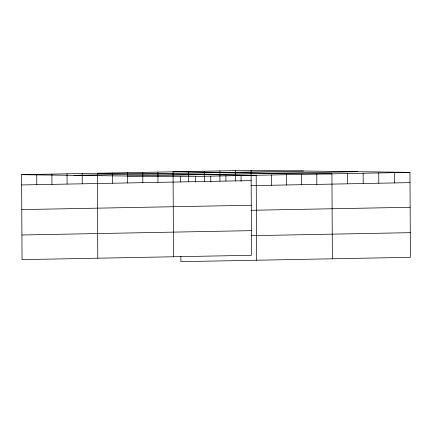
<?xml version="1.0" encoding="UTF-8"?>
<svg xmlns="http://www.w3.org/2000/svg" width="432" height="432" viewBox="0 0 432 432"><rect width="100%" height="100%" fill="white"/><g stroke="black" fill="none" stroke-linecap="round" stroke-linejoin="round"><path stroke-width="0.65" d="M251.095 170.338L251.537 255.29L22.043 259.637L21.6 174.685L251.095 170.338L409.957 172.363L410.4 257.315L180.905 261.662L180.878 256.473M74.023 175.354L303.518 171.007M128.039 176.04L357.529 171.693M21.6 174.685L180.463 176.71L409.957 172.363M21.654 184.95L251.149 180.608M250.981 185.647L410.011 182.633M21.784 209.596L251.278 205.249M251.111 210.292L410.135 207.279M21.913 234.992L251.408 230.645M251.24 235.683L410.27 232.67M394.351 172.66L394.405 182.93M378.745 172.957L378.799 183.227M363.139 173.254L363.193 183.519M347.533 173.545L347.587 183.816M332.37 258.795L331.927 173.842L173.065 171.812L173.513 256.765M316.78 174.128L316.834 184.399M301.633 174.415L301.687 184.685M286.486 174.701L286.54 184.972M271.339 174.992L271.393 185.258M256.64 260.231L256.192 175.279L97.335 173.248L97.778 258.201M241.045 175.565L241.078 181.343M235.489 170.635L235.543 180.9M225.898 175.851L225.925 180.986M219.883 170.926L219.937 181.197M210.757 176.137L210.784 181.915M204.277 171.223L204.331 181.494M195.61 176.423L195.637 182.201M188.671 171.52L188.725 181.786M180.463 176.71L180.49 181.845M157.918 172.103L157.972 182.369M142.771 172.39L142.825 182.655M127.629 172.676L127.678 182.947M112.482 172.962L112.536 183.233M82.188 173.534L82.242 183.805M67.041 173.821L67.095 184.091M51.894 174.107L51.948 184.378M36.747 174.398L36.801 184.664"/></g></svg>
